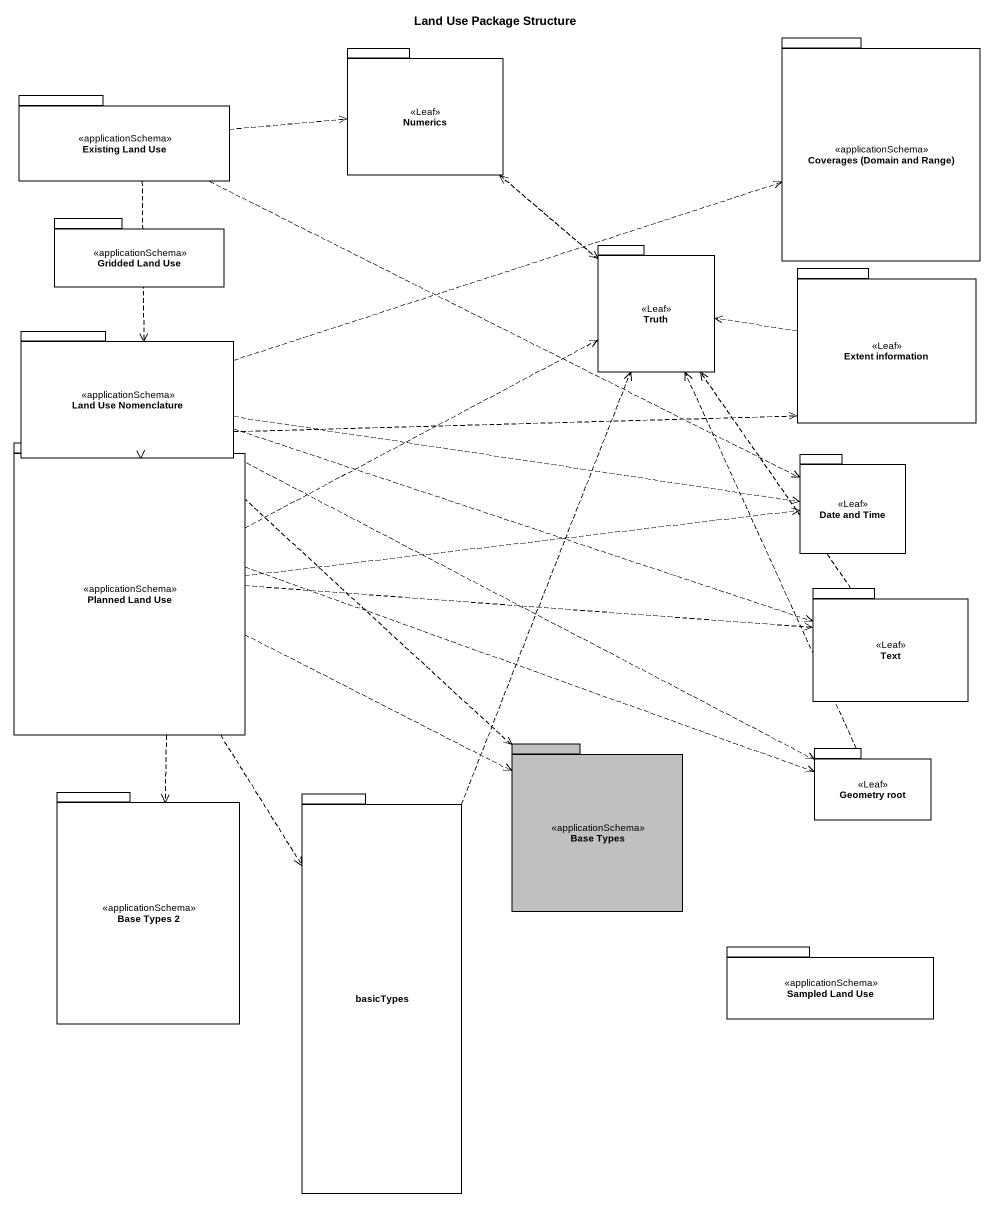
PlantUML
@startuml
title Land Use Package Structure
package "Coverages (Domain and Range)" as Coverages_Domain_and_Range <<applicationSchema>> {
}
package Numerics <<Leaf>> {
}
package "Existing Land Use" as Existing_Land_Use <<applicationSchema>> {
}
package "Gridded Land Use" as Gridded_Land_Use <<applicationSchema>> {
}
package Truth <<Leaf>> {
}
package "Extent information" as Extent_information <<Leaf>> {
}
package "Land Use Nomenclature" as Land_Use_Nomenclature <<applicationSchema>> {
}
package "Planned Land Use" as Planned_Land_Use <<applicationSchema>> {
}
package "Date and Time" as Date_and_Time <<Leaf>> {
}
package Text <<Leaf>> {
}
package "Base Types" as Base_Types <<applicationSchema>> #C0C0C0 {
}
package "Geometry root" as Geometry_root <<Leaf>> {
}
package "Base Types 2" as Base_Types_2 <<applicationSchema>> {
}
package basicTypes {
}
package "Sampled Land Use" as Sampled_Land_Use <<applicationSchema>> {
}
Numerics ..> Truth
Existing_Land_Use .right.> Numerics
Existing_Land_Use ..> Land_Use_Nomenclature
Existing_Land_Use .right.> Date_and_Time
Truth .up.> Numerics
Extent_information .left.> Truth
Land_Use_Nomenclature .right.> Coverages_Domain_and_Range
Land_Use_Nomenclature .right.> Extent_information
Land_Use_Nomenclature .right.> Date_and_Time
Land_Use_Nomenclature .right.> Text
Land_Use_Nomenclature ..> Base_Types
Land_Use_Nomenclature .right.> Geometry_root
Planned_Land_Use .right.> Truth
Planned_Land_Use .up.> Land_Use_Nomenclature
Planned_Land_Use .right.> Date_and_Time
Planned_Land_Use .right.> Text
Planned_Land_Use .right.> Base_Types
Planned_Land_Use .right.> Geometry_root
Planned_Land_Use ..> Base_Types_2
Planned_Land_Use ..> basicTypes
Text .up.> Truth
Geometry_root .up.> Truth
basicTypes .up.> Truth
@enduml
